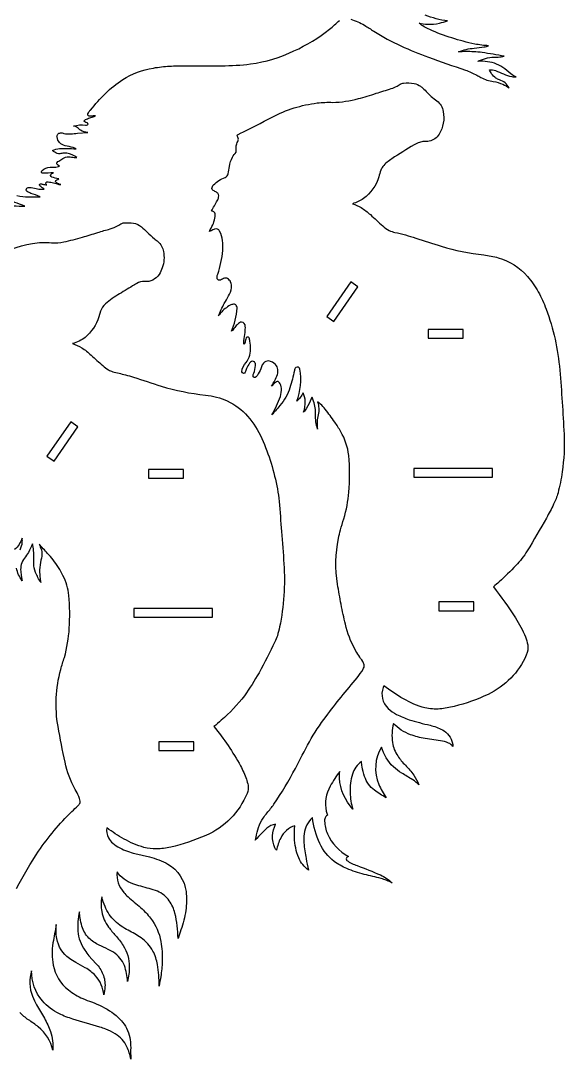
# Model space of a CAD drawing. Extents: x -1405 to 1223, y -124 to 2154.
# Drawn here: x 478 to 1223, y -58 to 1367 of the extents above; entities that cross this region are included whole.
import ezdxf

# ---------------------------------------------------------------- set-up
doc = ezdxf.new("R2010")
doc.units = 0
doc.header["$MEASUREMENT"] = 0
doc.layers.get('0').update_dxf_attribs({"linetype": 'CONTINUOUS'})

msp = doc.modelspace()

# ---------------------------------------------------------------- linework, layer by layer
for points in [[(930.3, 1368.7, -0.068955), (949.3, 1360.5, -0.011762), (962, 1352.3, 0.035064), (999.2, 1332.2, 0.020584), (1037, 1316.6, 0.005771), (1087.7, 1299, -0.041071), (1103.3, 1292.2, -0.005465), (1109, 1288.8, 0.085659), (1126, 1283.5, -0.045794), (1139.1, 1279.6, -0.056107), (1147.6, 1274.7, 0.194944), (1134.4, 1285.7, -0.035562), (1129.6, 1288.1, -0.096281), (1123.7, 1294, -0.02853), (1120.6, 1299.2, -0.11021), (1129.1, 1298.3, -0.030312), (1139.9, 1293.7, 0.053777), (1151.3, 1290.2, 0.047181), (1157.2, 1289.8, -0.07172), (1150, 1293.9), (1141.7, 1300.6, 0.139602), (1118, 1310.6, 0.051487), (1104.7, 1311, -0.055295), (1109.6, 1313.3, -0.086417), (1132.9, 1317, 0.046557), (1141.1, 1318, 0.01708), (1110.6, 1323.1, 0.030831), (1087.9, 1324.4, 0.017956), (1078.4, 1324, -0.06024), (1088.9, 1327.5, -0.023435), (1099.9, 1329.2, -0.0035), (1113.5, 1330.8, 0.077372), (1119.6, 1332.5, -0.042001), (1100.6, 1334.8, -0.050983), (1038.7, 1354.5, -0.058466), (1024.2, 1363.4, 0.021741), (1035.7, 1361.9, 0.075188), (1052.4, 1363.5, 0.02481), (1063.3, 1366.6, -0.072462), (1032.5, 1374.5, 0.002512)], [(472.4, 1126.9, 0.057308), (488.3, 1125.3, -0.007512), (504.1, 1125.4, 0.032193), (491.5, 1130, -0.050166), (486.4, 1132.5, -0.542684), (486.1, 1137.2, -0.173876), (489.4, 1138.2, -0.060255), (498.7, 1136.6, 0.035065), (506.2, 1135.5, 0.048382), (509.5, 1135.7, 0.010354), (503.8, 1140.3, -0.660162), (504.6, 1143, -0.11096), (505.9, 1143, -0.006423), (510, 1142, -0.093672), (512.1, 1141.8, 0.081451), (513.4, 1141.5, -0.316278), (512.9, 1142.1, -0.44444), (512.4, 1145.2, -0.165573), (513.4, 1145.6, -0.080795), (520.6, 1144.9, -0.013094), (527.7, 1142.9, 0.032953), (532.4, 1141.9, -0.091483), (526.4, 1144.5, -0.540052), (526.5, 1148.2), (527.1, 1148.5, 0.043819), (529.7, 1149.9, -0.035431), (520.2, 1152.3, -0.65654), (519.7, 1156.6, -0.050727), (521.2, 1157.5, 0.072995), (522.3, 1158.3, -0.013968), (508.4, 1157.5, -0.223771), (506.1, 1158.4, -0.253394), (506, 1160, -0.099898), (507, 1161.5, -0.184001), (517.8, 1165.7), (524, 1165.8, 0.072848), (530.8, 1167.1, -0.05514), (527.9, 1169, -0.38499), (527.6, 1172.5, -0.116844), (529.8, 1174.2, 0.016398), (535.1, 1177.6, -0.145315), (543.3, 1180, -0.028605), (547, 1179.8, 0.006036), (554.3, 1179, 0.075255), (551.9, 1181.1, 0.139893), (536.6, 1185.1, 0.024444), (531.2, 1184.4, -0.175229), (524.2, 1186.3, -0.013771), (521.1, 1188.7, -0.091588), (530.7, 1191.3, -0.031168), (540.9, 1191.6, -0.007048), (553.7, 1191, 0.079337), (549.4, 1192.9, 0.004615), (538.3, 1195.3, -0.315693), (527.3, 1207.3, -0.439987), (532, 1212.9, -0.108544), (536.9, 1212.3, 0.087212), (546.1, 1211.6, 0.003123), (555.3, 1212.5), (569.4, 1213.6, -0.12025), (559.7, 1216.5, -0.075889), (556.5, 1219.3, 0.14545), (549.9, 1222.3, -0.095852), (566.6, 1223.7, 0.053544), (569.1, 1223.9, 0.51917), (569.5, 1226.1, 0.130018), (568.7, 1226.7, -0.00709), (565.3, 1228, -0.097565), (564.1, 1229, -0.116131), (567.6, 1231.7, -0.02783), (573.8, 1233.9, 0.019981), (580, 1236.2, 0.110249), (577, 1236.2, -0.069357), (571.5, 1235.7, -0.254375), (569.7, 1237.1, -0.195347), (570.4, 1240.6, -0.057062), (573.4, 1244.3, -0.030217), (593.7, 1267.1, -0.049401), (617.5, 1286, -0.098063), (659.5, 1301.9, -0.03105), (681.7, 1304.5, -0.015742), (704.1, 1305.1, 0.005027), (753.3, 1304.9, 0.026987), (792.9, 1307.5, 0.079211), (852.5, 1325.3, 0.058894), (901.2, 1355.1, 0.023117), (914.8, 1367.1, -0.200838)], [(467.5, 1112.8, -0.007778), (483.2, 1112.3, 0.025224), (478.8, 1114.3, -0.007767), (466.5, 1118.7, -0.01989)], [(435.5, 1041.3, -0.071981), (493.5, 1061.2, -0.068852), (519.8, 1062.2, 0.061728), (536.7, 1063.5, 0.021954), (562.2, 1069.8, 0.006392), (583.2, 1076.3, -0.008151), (600.3, 1081.2, 0.06003), (611.1, 1085.7, -0.032588), (616.2, 1088.7, -0.10712), (620.2, 1089.6, -0.037522), (632.3, 1089.1, -0.134122), (643.1, 1084.2, -0.025838), (651, 1076.8, 0.013171), (660.9, 1067.6, 0.006556), (665.8, 1063.9, -0.173501), (673.4, 1050.2, -0.130252), (671.7, 1027.8, -0.064095), (667.5, 1018.7, -0.271556), (647.3, 1009, 0.140639), (636.8, 1006.4, 0.02408), (633.6, 1004.6, -0.005873), (613.1, 992.2, 0.04454), (593.9, 978.5, 0.143078), (587, 968.2), (584.8, 960.4, -0.142483), (565.9, 932.5, -0.107568), (548.7, 923.9, -0.074731), (561.2, 918.2, -0.041414), (574.1, 908.2, 0.003966), (590.1, 893.7, 0.034542), (597.8, 888, 0.06627), (603.7, 885.4, -0.00482), (621.2, 881.1, -0.008683), (632.3, 877.9, 0.001812), (670.2, 865.6, 0.046736), (731, 853.3, -0.079613), (761, 845.3, -0.105158), (788.9, 824.2, -0.078644), (808.3, 793.8, -0.057423), (829.8, 724.5, -0.020622), (832.1, 707.4, -0.005826), (835.3, 666.1, -0.00497), (838.7, 621.9, -0.066755), (832.8, 535.3, -0.019603), (829.7, 523.2, -0.028472), (826.3, 514.8, -0.010848), (804.5, 472.5, -0.029437), (784.4, 441, -0.05355), (752.7, 407.2, -0.012654), (742.5, 398.7, -0.0471), (779.1, 344.8, -0.038332), (787.2, 326.6, -0.03405), (789.4, 318.1, -0.126307), (788.1, 307, -0.196517), (731.6, 249.4, -0.049886), (683.4, 233.2, -0.043864), (663.7, 230.8, -0.066394), (646.6, 232.8, -0.055335), (619.4, 244.4, -0.035941), (595.7, 259.8, 0.188419), (597.9, 246, 0.095335), (603.9, 238.6, 0.091162), (624.1, 227.6, 0.0233), (634.2, 224.5), (654.1, 219.8, -0.069603), (679.5, 209.9, -0.235008), (704.4, 172.3, -0.069206), (704, 146.4, -0.042928), (697.4, 119.8, -0.009731), (693.4, 108.1, 0.060626), (689.2, 142.6, 0.085043), (681.4, 159.6, 0.138828), (665.1, 172.8, 0.034457), (653.7, 176.5, -0.018131), (631.4, 183, -0.147831), (609.7, 199.2, 0.206595), (618.9, 171.1, 0.036195), (624.8, 165, 0.007145), (642.1, 150.3, -0.045577), (655.8, 135.9, -0.118243), (669.8, 103.7, -0.059597), (671.7, 76.7, -0.029296), (669.7, 55.7, -0.010677), (667.4, 42.8, 0.049557), (665.2, 72.1, 0.070594), (658.9, 90.8, 0.121184), (642.7, 108.9, 0.033129), (625, 119.2, -0.064718), (606.9, 131.7, -0.103541), (593.2, 151.7, -0.043959), (588.7, 165.1, 0.082436), (588.6, 144.9, 0.116923), (598.1, 123.6, 0.029244), (607.6, 112.2, -0.031227), (618.1, 98.5, -0.147721), (626.5, 69.1, -0.05873), (624.1, 49, 0.081589), (619.7, 70.9, 0.158965), (604.6, 89, 0.035336), (597.4, 93.1, -0.002127), (585.1, 98.7, -0.081426), (571.1, 108.5, -0.120071), (561.6, 124.8, -0.046994), (559, 136.2, -0.020183), (558.2, 144.5, 0.074674), (555.9, 117.9, 0.131918), (565.4, 91.9, 0.034207), (571.2, 84.4), (580.8, 73.7, -0.083822), (590.4, 59.1, -0.108858), (593.1, 41.8, -0.050568), (591.6, 30.5, 0.157879), (580.2, 56.9, 0.070515), (566.1, 67.8), (553.1, 75.1, -0.013738), (544.3, 80.5, -0.205022), (527, 108.1, -0.063057), (526.3, 127.1, 0.004937), (521.8, 101.9, 0.085229), (522, 71.6, 0.181287), (542.9, 37.5, 0.069695), (562.9, 25.5, 0.021201), (574.7, 20.9, -0.060286), (602.7, 6.7, -0.065957), (617.3, -6.7, -0.138359), (627.6, -31, -0.036234), (628.4, -41.5, 0.009065), (628.5, -57.5, 0.066705), (623.3, -40.6, 0.142917), (607.3, -22.8, 0.046282), (594.2, -16.4, 0.019837), (586.2, -13.6, -0.001958), (549, -2.6, -0.035889), (530.5, 4.7, -0.092136), (507.2, 22.4, -0.184389), (492.5, 63.8, 0.171705), (493.7, 28.7, 0.037848), (499.3, 16.8, 0.003909), (510, -1.5, -0.044942), (518.4, -19.7, -0.09987), (521.5, -45.2, 0.178407), (501.6, -13.3, 0.028931), (488.1, -3.6, -0.047913), (476.2, 6.3, -0.122834)], [(476.6, 641.2, 0.089274), (479.7, 651.7, 0.071182), (479.3, 656.9, -0.124901), (469.2, 641.4, 0.151213)], [(471.9, 176.7, -0.028625), (502, 227.6, -0.049406), (547.6, 282.1, -0.009762), (556.3, 290.3, 0.127198), (558.9, 294.4, 0.086627), (559.1, 296.5, 0.077588), (557.1, 302.9, 0.020249), (552.3, 312.4, -0.073197), (538.4, 349.6, -0.007607), (528.7, 398.6, -0.109165), (532.4, 477, -0.008115), (537.4, 493.6, 0.057371), (544.1, 533.4, 0.041423), (543.6, 578.5, 0.091315), (535.5, 605.9, 0.057991), (522, 627.2, 0.014112), (514.4, 636.1, 0.002838), (502.6, 649, -0.047714), (505.8, 640.9, -0.113202), (505.8, 629.8, 0.092847), (503.9, 604.1, 0.020859), (505.1, 596.2, -0.040926), (497.9, 610.1, -0.087052), (495.4, 622.5, -0.019655), (495.6, 630.4, 0.055719), (493.8, 649.2, -0.006523), (488, 637.6, -0.045751), (482.7, 629.8, 0.191273), (477.5, 611.5, 0.024496), (478.5, 603.7, -0.011113), (479.3, 598.6, -0.093331), (471.6, 616, -0.133461)]]:
    msp.add_lwpolyline(points, format="xyb")
msp.add_lwpolyline([(936.3, 504.3, -0.06569), (923, 538.9, -0.010887), (917.2, 566.3, -0.004146), (912.2, 593.9, -0.088842), (913.6, 656.8, -0.015582), (916.2, 668.3, -0.011071), (921, 683.6, 0.050407), (927.7, 720, 0.04833), (927.6, 770.5, 0.105291), (916.7, 803.1, 0.025553), (908.5, 816.2, 0.013144), (895.4, 833.9, 0.044048), (888.8, 841, 0.036336), (884.9, 843.9, -0.138469), (885.7, 826.3, 0.097034), (884.8, 806.7, -0.080498), (882.2, 826.9, 0.079782), (879.4, 844.8, 0.015371), (877.4, 850.6, 0.062449), (876, 848.2, -0.047266), (869.8, 835.4, -0.039842), (865.7, 829.9, 0.081357), (868, 844.8, 0.107277), (865, 856.5, -0.101739), (856.2, 844.8, 0.134055), (860.6, 888.9, 0.188855), (858.6, 891.6, 0.282733), (855.1, 891, 0.154046), (853, 887, -0.026035), (846.9, 863.4, -0.102567), (833.3, 839.1, -0.011598), (827, 831.9, 0.011975), (822.1, 826.1, 0.046165), (833.9, 851.4, 0.09403), (835.3, 862.8, 0.108815), (832.8, 870.3, 0.39118), (828.3, 871.4, 0.102701), (824.6, 868.1, -0.110187), (821.8, 865.7, 0.064624), (829.7, 881.5, 0.096419), (830.5, 888.3, 0.169259), (827, 895.1, 0.163102), (817.8, 900.1, 0.255609), (810.7, 897, 0.10099), (807.8, 892, -0.066628), (803.4, 882.4, -0.055087), (800.7, 878.2, -0.343118), (797.7, 877.4, -0.343118), (796.3, 880.1, -0.075693), (797.2, 883.3, 0.067967), (799.8, 893.8, 0.22944), (798.1, 898.8, 0.378109), (793, 898.6, 0.078545), (791.6, 897, 0.070792), (787.5, 889.6, -0.018432), (785.6, 884.6, -0.258034), (783.3, 882.9, -0.407946), (781.1, 885.3, -0.198909), (786.7, 898, 0.127167), (791, 905.5, 0.123317), (792, 927.2, 0.067824), (790.9, 931.6, 0.370073), (788.4, 932.8, 0.234616), (786.4, 930.1, -0.02485), (784.9, 924.5, -0.052612), (784, 922.7, -0.089556), (783.6, 927.8, -0.003414), (785.4, 939.3, 0.03899), (785.7, 947.7, 0.364736), (780.7, 953.4, 0.175442), (777.7, 952.5, 0.060973), (773.3, 948.6, 0.012752), (769.1, 943.3, -0.022678), (766.9, 940.8, 0.024118), (771.9, 955.9, 0.053601), (774.4, 972.4, 0.228228), (772.5, 977.2, 0.208772), (769.4, 978, 0.079765), (765, 976.5, 0.102462), (752.1, 966, 0.016614), (748.8, 961.8, -0.019217), (756.9, 979.1, -0.004645), (762.8, 989.2, 0.100821), (766.7, 1000.5, 0.119403), (765.5, 1008.4, 0.148453), (761.2, 1013.2, 0.204397), (757.3, 1013.6, 0.030277), (751.5, 1011.1, -0.208878), (749, 1011, -0.208878), (747.3, 1012.8, -0.153873), (746.9, 1015.3, -0.058118), (747.9, 1019.2, 0.059372), (754.7, 1051.6, 0.041956), (754.6, 1065.1, 0.093538), (750.5, 1078.2, 0.34463), (743.6, 1081, 0.054615), (741.1, 1079.9), (738.8, 1078.6, -0.053806), (736.4, 1077.5, -0.047522), (737.5, 1080.2, 0.098297), (744.5, 1098.2, 0.132776), (743.8, 1103.1, 0.179169), (740.9, 1105.6, 0.097278), (739.3, 1105.8, -0.004084), (747.3, 1119.9, 0.06736), (749.1, 1124.8, 0.101896), (749, 1128.3, 0.162656), (746.3, 1131.4, 0.024845), (741.7, 1133.8, -0.236126), (739.8, 1136.8, -0.201591), (742.2, 1141.6, -0.106679), (758, 1151.8, 0.215443), (762.1, 1156.8, 0.003404), (763.8, 1166.9, -0.071608), (768.2, 1179.7, -0.069763), (773.1, 1186.4, -0.044048), (773.2, 1195, -0.099439), (775.3, 1201, 0.183112), (776.1, 1205.7, 0.087319), (774.8, 1207.9, -0.347919), (775.2, 1210.2, -0.045668), (778.4, 1212.2, 0.012881), (822.4, 1234.6, -0.08944), (884.4, 1254, -0.034141), (905.5, 1254.8, 0.064957), (940.9, 1259.9, 0.014326), (965.2, 1267.2, -0.004124), (986, 1273.6, 0.055289), (993.9, 1277), (998.2, 1279.7, -0.108947), (1002.9, 1281.2, -0.073204), (1017.6, 1280.7, -0.109023), (1026.2, 1276.8, -0.028115), (1029.5, 1274.1, 0.005823), (1040.9, 1263, 0.032127), (1048.7, 1256.7, -0.187555), (1057.3, 1242.3, -0.183833), (1051.7, 1211, -0.201106), (1038.1, 1201.4, -0.062723), (1031.1, 1201.1, 0.08175), (1024.7, 1199.9, 0.04977), (1017.4, 1196.4, 0.013125), (986.9, 1177.4, 0.022185), (980.2, 1172.6, 0.052387), (974.4, 1166.7, 0.062825), (971.6, 1161.7, 0.031512), (968.9, 1152.8, -0.163194), (947.8, 1122.8, -0.0903), (932.7, 1115.8, -0.074783), (944.7, 1110.4, -0.043032), (957.3, 1100.8, -0.003744), (974.3, 1085.3, 0.068384), (983.3, 1079, 0.05278), (990.9, 1076.5, -0.025804), (1019.7, 1068.6, 0.004635), (1054.5, 1057.4, 0.047775), (1113, 1045.5, -0.036943), (1132.9, 1041.6, -0.14565), (1172.8, 1016.1, -0.059508), (1187.7, 994.8, -0.037968), (1198.4, 971.3, -0.069606), (1217.2, 887.5, -0.009879), (1223.1, 799.5, -0.048453), (1220.5, 747.9, -0.03163), (1214.8, 719.1, -0.040318), (1208.8, 703.5, -0.014171), (1198.9, 684.7, -0.006826), (1172.6, 639.5, -0.057109), (1156.8, 619.5, -0.019994), (1134.2, 597.2, -0.013954), (1126.1, 590.4, -0.021882), (1156.4, 547.8, -0.040794), (1170.1, 521.7, -0.058042), (1173.2, 510.9, -0.138605), (1171.3, 496.6, -0.179849), (1118.9, 442.8, -0.049162), (1072.2, 426.2, -0.031173), (1052.8, 422.9, -0.07839), (1032.1, 424.3, -0.06312), (1002.8, 436.6, -0.037258), (975.8, 454.7, 0.09414), (974.8, 452.3, 0.296446), (981.6, 423.6, 0.077996), (993.4, 415.3, 0.043668), (1010.5, 408.1, 0.017347), (1039.3, 400.4, -0.059461), (1056.1, 394.2, -0.222887), (1070.1, 375.7, -0.034159), (1070.7, 371.5, 0.112445), (1064.7, 376.1, 0.068533), (1053.6, 379.3), (1032.3, 382.3, -0.047507), (1012.3, 387.5, -0.109334), (989, 402.9, 0.091767), (987.6, 376.7, 0.11352), (994.8, 358.4, 0.050492), (1005.4, 345.7, -0.032384), (1016.8, 332, -0.064147), (1023.8, 318.7, 0.073199), (1015.4, 325.7, 0.004543), (1000.3, 334.7, -0.043892), (988.9, 343.3, -0.13931), (972.8, 370.6, 0.244152), (969, 319.1, 0.044219), (978.8, 301, -0.023297), (963, 311.2, -0.154603), (949.4, 330.3, -0.046139), (946.1, 343.5, -0.009541), (945, 350.7, 0.156998), (932.8, 333.4, 0.08944), (929.5, 307.9, 0.065933), (933.2, 285.4, -0.171443), (915, 328, -0.03931), (915.3, 337.2, 0.035161), (902.1, 316.9, 0.175584), (896.8, 282.5, 0.030615), (898.3, 276.9, 0.215761), (896.1, 275.1, 0.139565), (894.5, 268.9, 0.09923), (898.5, 251.7, 0.170994), (927.3, 220.5, 0.100707), (924.6, 218.8, 0.35051), (924.4, 215.8, 0.085164), (925.1, 215, 0.063986), (931.9, 210.9, 0.020839), (939.2, 207.9, -0.018316), (971.1, 195.1, -0.091611), (987.2, 184.1, 0.055069), (972, 190.2, 0.009633), (949, 195.9, -0.035413), (924.9, 203.9, -0.054481), (907.6, 213.8, -0.123755), (888, 238.2, -0.089944), (878, 274, 0.18313), (866.5, 251.5, 0.054571), (866.2, 239, 0.031856), (869.1, 217.6, 0.003644), (872.4, 201.8, -0.137799), (859, 218.6, -0.090841), (853.2, 246.2, -0.03667), (853.7, 262.7, 0.198854), (834.3, 245.8, 0.078282), (828.6, 229, -0.121729), (826.4, 232.3, -0.230611), (827.3, 264.7, 0.147883), (815.3, 259.2, 0.029766), (808.6, 252.6, -0.004321), (799.1, 242.9, 0.121354), (800.4, 246.8, -0.098234), (810.1, 273.1, -0.042091), (815.6, 280.4, 0.032219), (824.8, 292.1, 0.02933), (854.4, 341.3, -0.005627), (873.7, 377.7, -0.033628), (896.5, 412.5, -0.011553), (917.2, 439.1, -0.001895), (939.2, 465.7, 0.035466), (947.4, 477.3, 0.163947), (948.8, 483.4, 0.117228), (946.8, 488, -0.028096)], format="xyb", close=True)
for points in [[(930.3, 1008.6), (897.4, 961.3), (907.3, 954.4), (940.1, 1001.7)], [(1036.8, 943.2), (1036.8, 931.2), (1084.8, 931.2), (1084.8, 943.2)], [(546.3, 816.7), (513.4, 769.4), (523.3, 762.5), (556.1, 809.9)], [(652.8, 751.3), (652.8, 739.3), (700.8, 739.3), (700.8, 751.3)], [(1016.9, 752.5), (1016.9, 740.5), (1124.9, 740.5), (1124.9, 752.5)], [(632.9, 560.6), (632.9, 548.6), (740.9, 548.6), (740.9, 560.6)], [(1051.1, 569.5), (1051.1, 557.5), (1099.1, 557.5), (1099.1, 569.5)], [(667.1, 377.6), (667.1, 365.6), (715.1, 365.6), (715.1, 377.6)]]:
    msp.add_lwpolyline(points, close=True)

doc.saveas('drawing.dxf')
